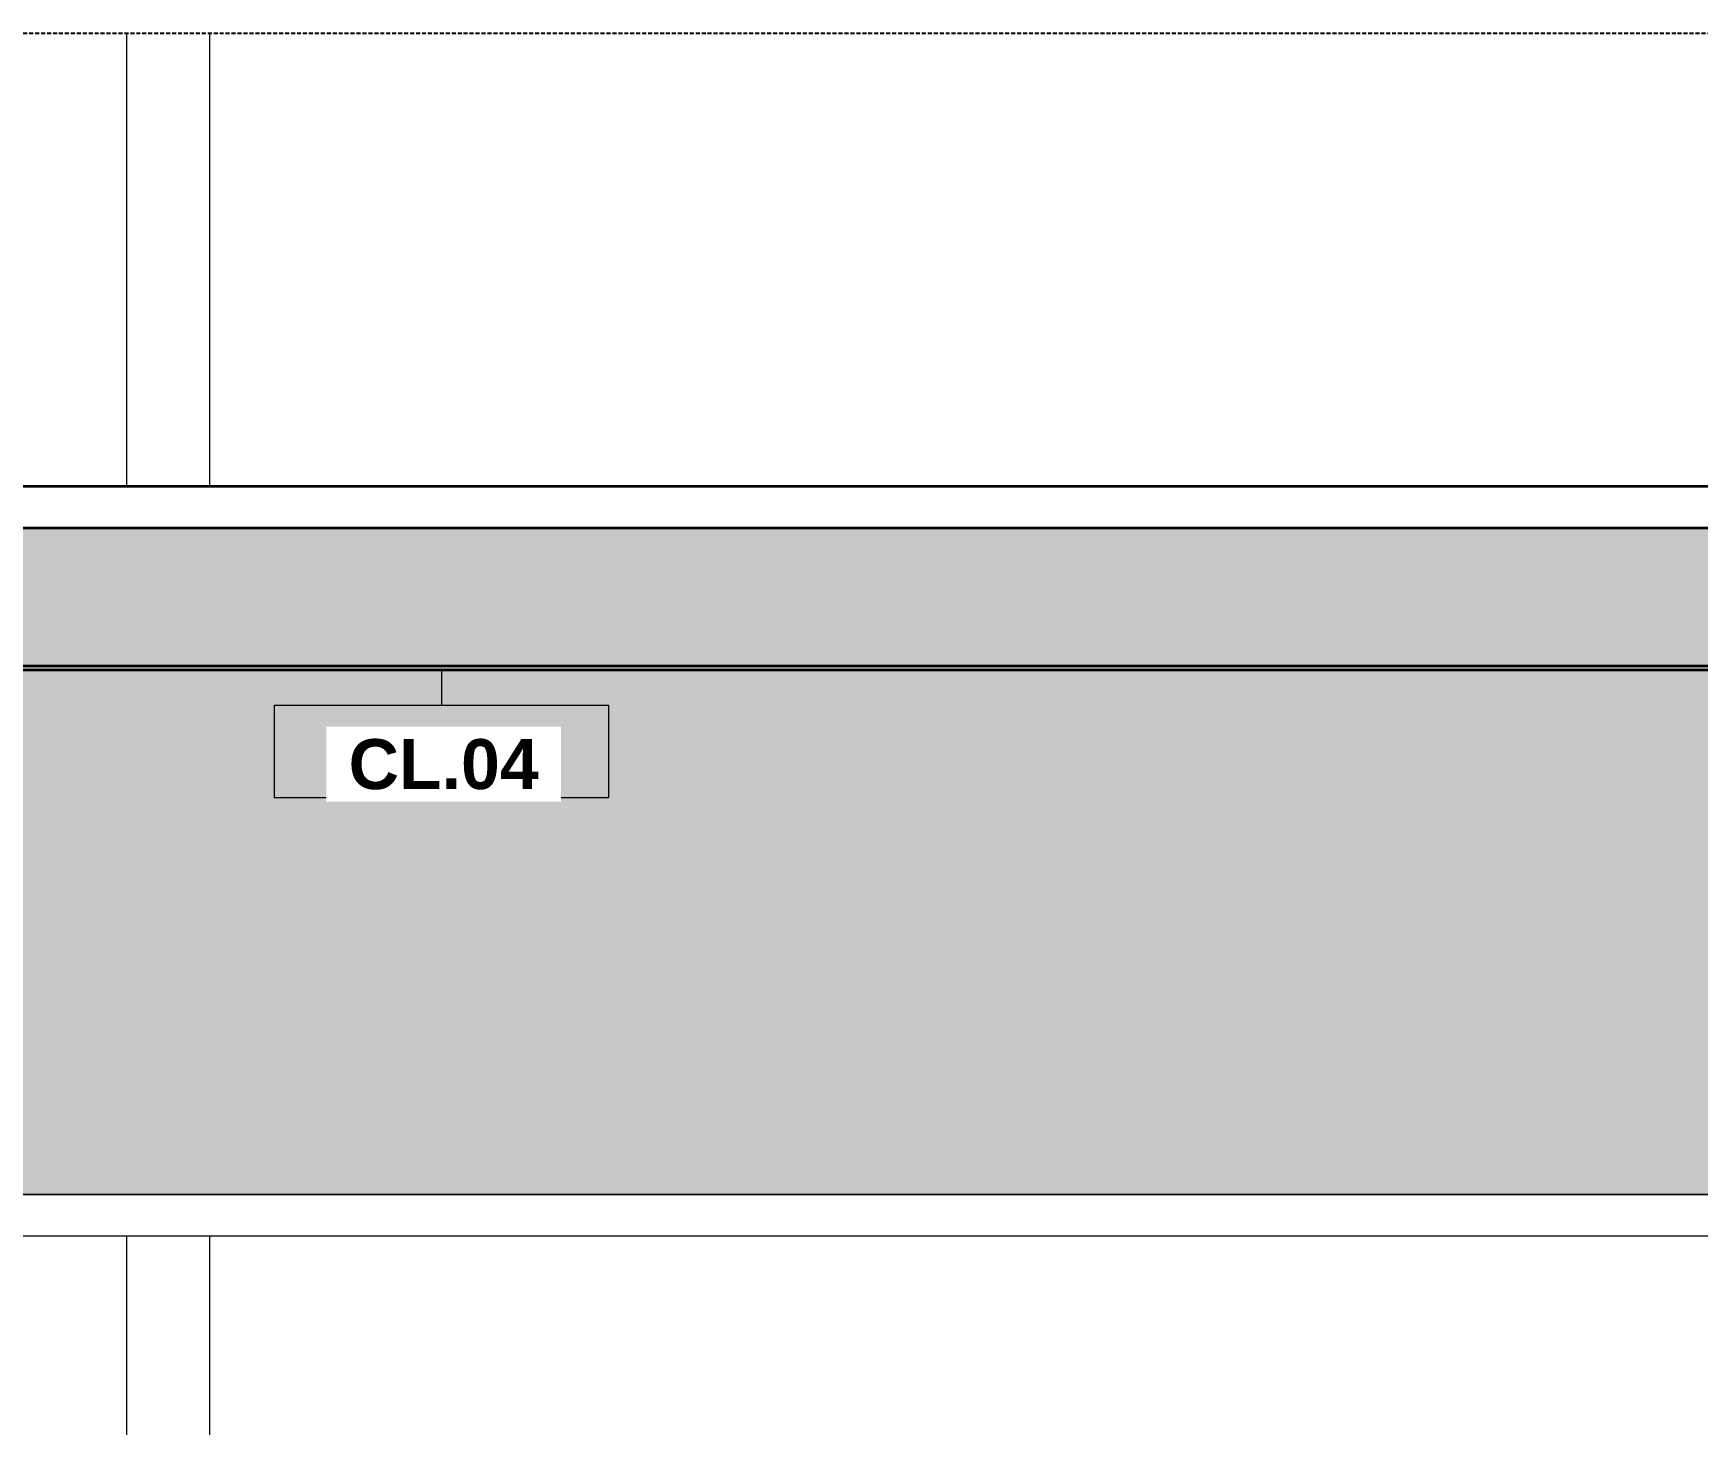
# Model space of a CAD drawing. Header units: millimetres. Extents: x 42054 to 236235, y 253 to 78637.
# Drawn here: x 61181 to 63179, y 4474 to 6144 of the extents above; entities that cross this region are included whole.
import ezdxf

# ---------------------------------------------------------------- set-up
doc = ezdxf.new("R2010")
doc.units = ezdxf.units.MM
for name, pattern in [('Centre', [31.75, 6.35, -4.7625, 15.875, -4.7625]), ('Hidden', [7.14375, 4.7625, -2.38125]), ('IMPORT-CENTER _2_', [40.64, 25.4, -5.08, 5.08, -5.08])]:
    doc.linetypes.add(name, pattern=pattern)
for name, color, linetype, lineweight in [('0-4', 90, 'Continuous', 5), ('A-CLNG', 13, 'Continuous', 18), ('A-CLNG-1', 250, 'Continuous', 35), ('A-CLNG-2', 7, 'Continuous', 18), ('A-CLNG-IDEN', 151, 'Continuous', 9), ('A-CLNG-PATT-2', 31, 'Continuous', 25), ('A-DETL-GENF', 92, 'Continuous', 18), ('A-DETL-GENF-4', 92, 'Hidden', 25), ('A-DETL-GENF-5', 9, 'Continuous', 18), ('A-DETL-MEDM', 33, 'Continuous', 35), ('A-FLOR-FNSH-1', 250, 'Continuous', 35), ('A-FLOR-LEVL-2', 51, 'Centre', 9), ('A-FLOR-PATT-1', 253, 'Continuous', 18), ('G-IMPT', 8, 'Continuous', 18), ('G-IMPT-5', 8, 'IMPORT-CENTER _2_', 18), ('M-EQPM', 50, 'Continuous', 18), ('M-EQPM-3', 50, 'Continuous', 25), ('S-COLS-8', 7, 'Continuous', 18)]:
    doc.layers.add(name, color=color, linetype=linetype, lineweight=lineweight)
doc.styles.add('Arial_B_3', font='arialbd.ttf', dxfattribs={"height": 60})
pattern_1 = [(50, (49739.84, 15773.77), (364.368, -31.878), [38.1, -419.1]), (355, (49739.84, 15773.77), (-70.486, 382.113), [30.48, -335.28]), (100.451, (49770.2, 15771.12), (293.885, 350.233), [32.38, -356.18]), (46.184, (49739.84, 15875.38), (542.158, -84.086), [57.15, -628.65]), (96.636, (49785, 15868.37), (474.805, 494.855), [48.57, -534.27]), (351.184, (49739.84, 15875.4), (474.81, 494.85), [45.72, -502.92]), (21, (49790.64, 15849.98), (303.2285, -204.5305), [38.1, -419.1]), (326, (49790.64, 15849.98), (123.604, 368.376), [30.48, -335.28]), (71.451, (49815.9, 15832.93), (426.834, 163.843), [32.38, -356.18]), (37.5, (49739.84, 15773.77), (6.1766, 169.1102), [3.353, -327.863, 3.353, -337.007, -336.55]), (37.5, (49739.84, 15773.77), (6.1766, 169.1102), [-671.576, 3.353, -333.197]), (7.5, (49739.84, 15773.77), (133.639, 200.3615), [3.353, -190.703, 3.353, -320.243, -128.27]), (7.5, (49739.84, 15773.77), (133.639, 200.3615), [-517.652, 3.353, -124.917]), (327.5, (49626.55, 15773.77), (271.1818, -11.4584), [3.353, -123.647, 3.353, -392.887, -525.78]), (327.5, (49626.55, 15773.77), (271.1818, -11.4584), [-523.24, 3.353, -522.427]), (317.5, (49575.75, 15773.77), (296.2585, 50.853), [3.353, -161.747, 3.353, -259.791, -373.38]), (317.5, (49575.75, 15773.77), (296.2585, 50.853), [-428.244, 3.353, -370.027]), (45, (49739.84, 15773.77), (-125.7236, 125.7236), []), (45, (49739.84, 15964.27), (-125.7236, 125.7236), [])]

# ---------------------------------------------------------------- blocks, each defined once
blk = doc.blocks.new('NCV_TKTC_KET CAU_rvt-2-TKCS_CĂN HỘ LOẠI 1A - MẶT CẮT 1')
at = {"layer": 'A-FLOR-PATT-1'}
h = blk.add_hatch(dxfattribs=at)
h.set_pattern_fill('FP_3', color=256, style=0, pattern_type=2)
h.set_pattern_definition(pattern_1)
h.paths.add_polyline_path([(52522.1, 5380), (53152.6, 5380), (53152.6, 5385), (49152.9, 5385), (49152.9, 5380), (51023.1, 5380)])
h.paths.add_polyline_path([(45052.6, 5380), (48952.9, 5380), (48952.9, 5385), (45052.6, 5385)])
h = blk.add_hatch(dxfattribs=at)
h.set_pattern_fill('FP_3', color=256, style=0, pattern_type=2)
h.set_pattern_definition(pattern_1)
h.paths.add_polyline_path([(52522.1, 5380), (53152.6, 5380), (53152.6, 5385), (49152.9, 5385), (49152.9, 5380), (51023.1, 5380)])
h.paths.add_polyline_path([(45052.6, 5380), (48952.9, 5380), (48952.9, 5385), (45052.6, 5385)])
at = {"layer": 'A-FLOR-FNSH-1'}
blk.add_line((45052.6, 5380), (48952.9, 5380), dxfattribs=at)
blk = doc.blocks.new('NCV_TKTC_TANG 2_rvt-2-TKCS_CĂN HỘ LOẠI 1A - MẶT CẮT 1')
at = {"layer": 'A-FLOR-FNSH-1'}
blk.add_line((53252.6, 5600), (44652.6, 5600), dxfattribs=at)
at = {"layer": 'S-COLS-8'}
for p, q in [((46652.6, 6144.4), (46652.6, 5600)), ((46752.6, 5600), (46752.6, 6144.4))]:
    blk.add_line(p, q, dxfattribs=at)
blk = doc.blocks.new('CL_01-VÁCH DỰNG THẠCH CAO CĂN HỘ LOẠI 1-6A - CL_01-VÁCH DỰNG THẠCH CAO CĂN HỘ LOẠI 1-6A-815473-TKCS_CĂN HỘ LOẠI 1A - MẶT CẮT 1')
at = {"layer": 'A-CLNG-PATT-2'}
h = blk.add_hatch(dxfattribs=at)
h.set_pattern_fill('FP_5', color=256, style=0, pattern_type=2)
h.set_pattern_definition([(0, (49739.84, 15773.775), (203.2, 50.8), [16.764, -135.636, 16.764, -135.636, -812.8]), (0, (49739.84, 15773.775), (203.2, 50.8), [-304.8, 16.764, -288.036, 16.764, -135.636, -355.6]), (0, (49739.84, 15773.775), (203.2, 50.8), [-762, 16.764, -84.836, 16.764, -237.236]), (120, (49816.04, 15799.175), (-145.5941, 150.57636), [16.764, -135.636, 16.764, -135.636, -812.8]), (120, (49816.04, 15799.175), (-145.5941, 150.57636), [-304.8, 16.764, -288.036, 16.764, -135.636, -355.6]), (120, (49816.04, 15799.175), (-145.5941, 150.57636), [-762, 16.764, -84.836, 16.764, -237.236]), (240, (49841.44, 15900.775), (-57.6059, -201.37636), [16.764, -135.636, 16.764, -948.436]), (240, (49841.44, 15900.775), (-57.6059, -201.37636), [-169.164, -135.636, 16.764, -288.036, -508]), (240, (49841.44, 15900.775), (-57.6059, -201.37636), [-609.6, 16.764, -135.636, 16.764, -338.836]), (240, (49841.44, 15900.775), (-57.6059, -201.37636), [-778.764, -84.836, 16.764, -237.236])])
h.paths.add_polyline_path([(45452.6, 4750), (52853, 4750), (52852.6, 5380), (49152.9, 5380), (49152.6, 5150), (48952.9, 5150), (48952.9, 5380), (45452.6, 5380)])
h.paths.add_polyline_path([(49263, 4900), (49243, 4900), (49243, 5200), (50043, 5200), (50043, 4900), (49524.1, 4900)])
at = {"layer": 'A-CLNG-2'}
blk.add_line((52852.6, 4750), (45452.6, 4750), dxfattribs=at)
blk = doc.blocks.new('NCV_TKTC_TANG 1_rvt-2-TKCS_CĂN HỘ LOẠI 1A - MẶT CẮT 1')
at = {"layer": 'A-CLNG-1'}
blk.add_line((45452.6, 5380), (48952.9, 5380), dxfattribs=at)
at = {"layer": 'A-CLNG-2'}
for p, q in [((45452.6, 4750), (52852.6, 4750)), ((52852.6, 4700), (45452.6, 4700))]:
    blk.add_line(p, q, dxfattribs=at)
at = {"layer": 'S-COLS-8'}
for p, q in [((46652.6, 4700), (46652.6, 2200)), ((46752.6, 2200), (46752.6, 4700))]:
    blk.add_line(p, q, dxfattribs=at)
at = {"layer": 'A-CLNG'}
blk.add_blockref('CL_01-VÁCH DỰNG THẠCH CAO CĂN HỘ LOẠI 1-6A - CL_01-VÁCH DỰNG THẠCH CAO CĂN HỘ LOẠI 1-6A-815473-TKCS_CĂN HỘ LOẠI 1A - MẶT CẮT 1', (0, 0), dxfattribs=at)
blk = doc.blocks.new('TKTC_XREF_251221_MB TANG 2-7 - TKTC_XREF_260130_MB TANG 2-5_dwg_$cc-4746802-TKCS_CĂN HỘ LOẠI 1A - MẶT CẮT 1')
at = {"layer": 'G-IMPT-5'}
for p, q in [((46981.2, 5600), (46860.1, 5600)), ((46921.1, 5600), (46920.2, 5600))]:
    blk.add_line(p, q, dxfattribs=at)
at = {"layer": 'M-EQPM'}
for p, q in [((46965.6, 5600), (46875.7, 5600)), ((46875.7, 5600), (46920.7, 5600)), ((46920.3, 5600), (46920.3, 5600)), ((46920.7, 5600), (46965.6, 5600))]:
    blk.add_line(p, q, dxfattribs=at)
blk = doc.blocks.new('TKTC_XREF_251221_MB TANG 2-7 - TKTC_XREF_260130_MB TANG 2-5_dwg_CUM U_DN100-4746799-TKCS_CĂN HỘ LOẠI 1A - MẶT CẮT 1')
at = {"layer": 'G-IMPT'}
for p, q in [((46864.4, 5600), (46866.6, 5600)), ((46865.5, 5600), (46872.3, 5600)), ((46865.8, 5600), (46866.2, 5600)), ((46975.1, 5600), (46866.2, 5600)), ((46866.6, 5600), (46871.2, 5600)), ((46866.7, 5600), (46866.6, 5600)), ((46866.9, 5600), (46867.6, 5600)), ((46867.6, 5600), (46870.1, 5600)), ((46867.6, 5600), (46870.2, 5600)), ((46867.6, 5600), (46870.2, 5600)), ((46870.1, 5600), (46870.9, 5600)), ((46871.2, 5600), (46873.5, 5600)), ((46871.2, 5600), (46871.2, 5600)), ((46968.8, 5600), (46872.5, 5600)), ((46965.6, 5600), (46875.7, 5600)), ((46967, 5600), (46969.3, 5600)), ((46968.1, 5600), (46975, 5600)), ((46969.3, 5600), (46973.8, 5600)), ((46969.3, 5600), (46969.3, 5600)), ((46969.5, 5600), (46970.2, 5600)), ((46970.2, 5600), (46972.8, 5600)), ((46970.3, 5600), (46972.8, 5600)), ((46970.3, 5600), (46972.8, 5600)), ((46972.8, 5600), (46973.5, 5600)), ((46973.8, 5600), (46976.1, 5600)), ((46973.8, 5600), (46973.8, 5600)), ((46974.7, 5600), (46975.1, 5600))]:
    blk.add_line(p, q, dxfattribs=at)
at = {"layer": 'G-IMPT', "flags": 128}
for points in [[(46864.4, 5600), (46862.9, 5600), (46862.9, 5600), (46875, 5600), (46875, 5600), (46873.5, 5600)], [(46873.5, 5600), (46873.5, 5600), (46864.4, 5600), (46864.4, 5600)], [(46866.9, 5600), (46866.9, 5600), (46870.9, 5600), (46870.9, 5600)], [(46872.1, 5600), (46872.5, 5600), (46875.7, 5600)], [(46967, 5600), (46965.5, 5600), (46965.5, 5600), (46977.7, 5600), (46977.6, 5600), (46976.1, 5600)], [(46968.4, 5600), (46968.8, 5600), (46965.6, 5600)], [(46976.1, 5600), (46976.1, 5600), (46967, 5600), (46967, 5600)], [(46969.5, 5600), (46969.5, 5600), (46973.5, 5600), (46973.6, 5600)]]:
    blk.add_lwpolyline(points, dxfattribs=at)
blk = doc.blocks.new('TKTC_XREF_251221_MB TANG 2-7 - TKTC_XREF_260130_MB TANG 2-5_dwg_$cc-4746807-TKCS_CĂN HỘ LOẠI 1A - MẶT CẮT 1')
at = {"layer": 'G-IMPT-5'}
for p, q in [((46756.9, 5600), (46603.9, 5600)), ((46680.5, 5600), (46680.3, 5600))]:
    blk.add_line(p, q, dxfattribs=at)
at = {"layer": 'M-EQPM'}
for p, q in [((46737.3, 5600), (46623.6, 5600)), ((46623.6, 5600), (46680.4, 5600)), ((46680.4, 5600), (46680.4, 5600)), ((46680.4, 5600), (46737.3, 5600))]:
    blk.add_line(p, q, dxfattribs=at)
blk = doc.blocks.new('TKTC_XREF_251221_MB TANG 2-7 - TKTC_XREF_260130_MB TANG 2-5_dwg_CUM U_DN100-4746796-TKCS_CĂN HỘ LOẠI 1A - MẶT CẮT 1')
at = {"layer": 'G-IMPT'}
for p, q in [((46611.8, 5600), (46608.9, 5600)), ((46618.9, 5600), (46610.3, 5600)), ((46610.6, 5600), (46610.7, 5600)), ((46610.7, 5600), (46748.3, 5600)), ((46617.5, 5600), (46611.8, 5600)), ((46611.8, 5600), (46611.8, 5600)), ((46613, 5600), (46612.1, 5600)), ((46616.2, 5600), (46613, 5600)), ((46616.2, 5600), (46613, 5600)), ((46616.2, 5600), (46613, 5600)), ((46617.2, 5600), (46616.2, 5600)), ((46620.4, 5600), (46617.5, 5600)), ((46617.5, 5600), (46617.5, 5600)), ((46618.7, 5600), (46740.4, 5600)), ((46622.7, 5600), (46736.4, 5600)), ((46741.4, 5600), (46738.6, 5600)), ((46748.6, 5600), (46740, 5600)), ((46747.2, 5600), (46741.4, 5600)), ((46741.4, 5600), (46741.4, 5600)), ((46742.7, 5600), (46741.7, 5600)), ((46745.9, 5600), (46742.7, 5600)), ((46745.9, 5600), (46742.7, 5600)), ((46745.9, 5600), (46742.7, 5600)), ((46746.8, 5600), (46745.9, 5600)), ((46750, 5600), (46747.2, 5600)), ((46747.2, 5600), (46747.2, 5600)), ((46748.3, 5600), (46748.3, 5600))]:
    blk.add_line(p, q, dxfattribs=at)
at = {"layer": 'G-IMPT', "flags": 128}
for points in [[(46620.4, 5600), (46622.3, 5600), (46622.3, 5600), (46607, 5600), (46607, 5600), (46608.9, 5600)], [(46608.9, 5600), (46608.9, 5600), (46620.4, 5600), (46620.4, 5600)], [(46617.2, 5600), (46617.2, 5600), (46612.1, 5600), (46612.1, 5600)], [(46618.6, 5600), (46618.7, 5600), (46622.7, 5600)], [(46740.3, 5600), (46740.4, 5600), (46736.4, 5600)], [(46750, 5600), (46752, 5600), (46752, 5600), (46736.6, 5600), (46736.6, 5600), (46738.6, 5600)], [(46738.6, 5600), (46738.6, 5600), (46750, 5600), (46750, 5600)], [(46746.9, 5600), (46746.8, 5600), (46741.7, 5600), (46741.7, 5600)]]:
    blk.add_lwpolyline(points, dxfattribs=at)
blk = doc.blocks.new('TKTC_XREF_251221_MB TANG 2-7 - TKTC_XREF_260130_MB TANG 2-5_dwg_$cc-4746806-TKCS_CĂN HỘ LOẠI 1A - MẶT CẮT 1')
at = {"layer": 'G-IMPT-5'}
for p, q in [((47077.4, 5600), (47230.4, 5600)), ((47153.9, 5600), (47153.8, 5600))]:
    blk.add_line(p, q, dxfattribs=at)
at = {"layer": 'M-EQPM'}
for p, q in [((47153.9, 5600), (47097, 5600)), ((47097, 5600), (47210.7, 5600)), ((47153.8, 5600), (47153.8, 5600)), ((47210.7, 5600), (47153.9, 5600))]:
    blk.add_line(p, q, dxfattribs=at)
blk = doc.blocks.new('TKTC_XREF_251221_MB TANG 2-7 - TKTC_XREF_260130_MB TANG 2-5_dwg_$cc-4746801-TKCS_CĂN HỘ LOẠI 1A - MẶT CẮT 1')
at = {"layer": 'G-IMPT-5'}
for p, q in [((47352.3, 5600), (47231.2, 5600)), ((47292.2, 5600), (47291.3, 5600))]:
    blk.add_line(p, q, dxfattribs=at)
at = {"layer": 'M-EQPM'}
for p, q in [((47336.8, 5600), (47246.8, 5600)), ((47246.8, 5600), (47291.8, 5600)), ((47291.4, 5600), (47291.4, 5600)), ((47291.8, 5600), (47336.8, 5600))]:
    blk.add_line(p, q, dxfattribs=at)
blk = doc.blocks.new('TKTC_XREF_251221_MB TANG 2-7 - TKTC_XREF_260130_MB TANG 2-5_dwg_$cc-V24-TKCS_CĂN HỘ LOẠI 1A - MẶT CẮT 1')
at = {"layer": 'G-IMPT-5'}
for p, q in [((46840.1, 5600), (46961.2, 5600)), ((46901.1, 5600), (46900.2, 5600))]:
    blk.add_line(p, q, dxfattribs=at)
at = {"layer": 'M-EQPM'}
for p, q in [((46901, 5600), (46900.4, 5600)), ((46900.4, 5600), (46900.7, 5600)), ((46900.7, 5600), (46901, 5600)), ((46945.7, 5600), (46945.7, 5600))]:
    blk.add_line(p, q, dxfattribs=at)
blk = doc.blocks.new('TKTC_XREF_251221_MB TANG 2-7 - TKTC_XREF_260130_MB TANG 2-5_dwg_CUM U_DN100-V25-TKCS_CĂN HỘ LOẠI 1A - MẶT CẮT 1')
at = {"layer": 'G-IMPT'}
for p, q in [((46903, 5600), (46902.2, 5600)), ((46903, 5600), (46902.2, 5600)), ((46953.5, 5600), (46902.2, 5600)), ((46902.9, 5600), (46902.3, 5600)), ((46954.3, 5600), (46903, 5600)), ((46955, 5600), (46958.8, 5600)), ((46955.1, 5600), (46958.9, 5600)), ((46955.8, 5600), (46959.6, 5600)), ((46955.8, 5600), (46959.6, 5600)), ((46958.8, 5600), (46958.8, 5600)), ((46958.8, 5600), (46958.9, 5600)), ((46958.9, 5600), (46958.9, 5600)), ((46959.6, 5600), (46959.6, 5600)), ((46959.6, 5600), (46959.6, 5600)), ((46959.6, 5600), (46959.6, 5600)), ((46959.6, 5600), (46959.6, 5600)), ((46960.3, 5600), (46960.4, 5600)), ((46961.1, 5600), (46961.2, 5600)), ((46961.9, 5600), (46961.9, 5600)), ((46962.7, 5600), (46962.7, 5600)), ((46963.4, 5600), (46963.4, 5600)), ((46964.7, 5600), (46963.9, 5600)), ((46963.9, 5600), (46964.6, 5600)), ((46964.6, 5600), (46965.4, 5600)), ((46964.6, 5600), (46964.7, 5600)), ((46965.4, 5600), (46964.7, 5600)), ((46965.4, 5600), (46965.4, 5600))]:
    blk.add_line(p, q, dxfattribs=at)
at = {"layer": 'G-IMPT', "flags": 128}
for points in [[(46953.6, 5600), (46902.2, 5600), (46902.3, 5600)], [(46954.3, 5600), (46903, 5600), (46902.9, 5600)], [(46955, 5600), (46955, 5600), (46953.5, 5600), (46953.6, 5600), (46955.1, 5600), (46955.1, 5600)], [(46955.8, 5600), (46955.8, 5600), (46954.2, 5600), (46954.3, 5600), (46955.9, 5600), (46955.8, 5600)], [(46958.9, 5600), (46955.1, 5600), (46955, 5600), (46958.8, 5600)], [(46959.6, 5600), (46955.8, 5600), (46955.8, 5600), (46959.6, 5600)], [(46959.6, 5600), (46963.9, 5600), (46963.9, 5600), (46959.6, 5600)], [(46960.3, 5600), (46964.6, 5600), (46964.7, 5600), (46960.4, 5600)]]:
    blk.add_lwpolyline(points, dxfattribs=at)
blk = doc.blocks.new('TKTC_XREF_251221_MB TANG 2-7 - TKTC_XREF_260130_MB TANG 2-5_dwg_$cc-V26-TKCS_CĂN HỘ LOẠI 1A - MẶT CẮT 1')
at = {"layer": 'G-IMPT-5'}
for p, q in [((46811.6, 5600), (46964.6, 5600)), ((46888.2, 5600), (46888.1, 5600))]:
    blk.add_line(p, q, dxfattribs=at)
at = {"layer": 'M-EQPM'}
for p, q in [((46888.1, 5600), (46888.2, 5600)), ((46888.2, 5600), (46888.1, 5600)), ((46888.1, 5600), (46888.1, 5600)), ((46945, 5600), (46945, 5600))]:
    blk.add_line(p, q, dxfattribs=at)
blk = doc.blocks.new('TKTC_XREF_251221_MB TANG 2-7 - TKTC_XREF_260130_MB TANG 2-5_dwg_CUM U_DN100-V27-TKCS_CĂN HỘ LOẠI 1A - MẶT CẮT 1')
at = {"layer": 'G-IMPT'}
for p, q in [((46888.1, 5600), (46888.2, 5600)), ((46888.1, 5600), (46888.2, 5600)), ((46888.1, 5600), (46888.2, 5600)), ((46952.9, 5600), (46888.1, 5600)), ((46953, 5600), (46888.2, 5600)), ((46954.8, 5600), (46959.6, 5600)), ((46954.8, 5600), (46959.6, 5600)), ((46954.9, 5600), (46959.7, 5600)), ((46954.9, 5600), (46959.7, 5600)), ((46959.6, 5600), (46959.6, 5600)), ((46959.6, 5600), (46959.6, 5600)), ((46959.6, 5600), (46959.6, 5600)), ((46959.7, 5600), (46959.7, 5600)), ((46959.7, 5600), (46959.7, 5600)), ((46959.7, 5600), (46959.7, 5600)), ((46960.6, 5600), (46960.6, 5600)), ((46960.7, 5600), (46960.7, 5600)), ((46962.5, 5600), (46962.5, 5600)), ((46962.7, 5600), (46962.7, 5600)), ((46964.5, 5600), (46964.4, 5600)), ((46964.6, 5600), (46964.6, 5600)), ((46967, 5600), (46966, 5600)), ((46966, 5600), (46967, 5600)), ((46967.1, 5600), (46966.1, 5600)), ((46966.1, 5600), (46967.1, 5600)), ((46967, 5600), (46967, 5600)), ((46967.1, 5600), (46967.1, 5600))]:
    blk.add_line(p, q, dxfattribs=at)
at = {"layer": 'G-IMPT', "flags": 128}
for points in [[(46952.9, 5600), (46888.1, 5600), (46888.1, 5600)], [(46953, 5600), (46888.2, 5600), (46888.2, 5600)], [(46954.8, 5600), (46954.8, 5600), (46952.9, 5600), (46952.9, 5600), (46954.8, 5600), (46954.8, 5600)], [(46954.9, 5600), (46954.9, 5600), (46953, 5600), (46953, 5600), (46954.9, 5600), (46954.9, 5600)], [(46959.6, 5600), (46954.8, 5600), (46954.8, 5600), (46959.6, 5600)], [(46959.7, 5600), (46954.9, 5600), (46954.9, 5600), (46959.7, 5600)], [(46960.6, 5600), (46966, 5600), (46966, 5600), (46960.6, 5600)], [(46960.7, 5600), (46966.1, 5600), (46966.1, 5600), (46960.7, 5600)]]:
    blk.add_lwpolyline(points, dxfattribs=at)
blk = doc.blocks.new('TKTC_XREF_251221_MB TANG 2-7 - TKTC_XREF_260130_MB TANG 2-5_dwg_$cc-V28-TKCS_CĂN HỘ LOẠI 1A - MẶT CẮT 1')
at = {"layer": 'G-IMPT-5'}
for p, q in [((46812.5, 5600), (46965.5, 5600)), ((46888.9, 5600), (46889, 5600))]:
    blk.add_line(p, q, dxfattribs=at)
at = {"layer": 'M-EQPM'}
for p, q in [((46889, 5600), (46888.9, 5600)), ((46888.9, 5600), (46889, 5600)), ((46889, 5600), (46889, 5600)), ((46945.8, 5600), (46945.8, 5600))]:
    blk.add_line(p, q, dxfattribs=at)
blk = doc.blocks.new('TKTC_XREF_251221_MB TANG 2-7 - TKTC_XREF_260130_MB TANG 2-5_dwg_$cc-V29-TKCS_CĂN HỘ LOẠI 1A - MẶT CẮT 1')
at = {"layer": 'G-IMPT-5'}
for p, q in [((46840.5, 5600), (46961.6, 5600)), ((46901.5, 5600), (46900.6, 5600))]:
    blk.add_line(p, q, dxfattribs=at)
at = {"layer": 'M-EQPM'}
for p, q in [((46901.4, 5600), (46900.8, 5600)), ((46900.8, 5600), (46901.1, 5600)), ((46901.1, 5600), (46901.4, 5600)), ((46946.1, 5600), (46946.1, 5600))]:
    blk.add_line(p, q, dxfattribs=at)
blk = doc.blocks.new('TKTC_XREF_251221_MB TANG 2-7 - TKTC_XREF_260130_MB TANG 2-5_dwg_CUM U_DN100-V30-TKCS_CĂN HỘ LOẠI 1A - MẶT CẮT 1')
at = {"layer": 'G-IMPT'}
for p, q in [((48080.5, 5600), (48083.3, 5600)), ((48081.9, 5600), (48090.5, 5600)), ((48220.1, 5600), (48082.1, 5600)), ((48082.2, 5600), (48082.1, 5600)), ((48083.3, 5600), (48089.1, 5600)), ((48083.3, 5600), (48083.3, 5600)), ((48083.7, 5600), (48084.6, 5600)), ((48084.6, 5600), (48087.8, 5600)), ((48084.6, 5600), (48087.8, 5600)), ((48084.6, 5600), (48087.8, 5600)), ((48087.8, 5600), (48088.8, 5600)), ((48089.1, 5600), (48092, 5600)), ((48089.1, 5600), (48089.1, 5600)), ((48212.1, 5600), (48090.1, 5600)), ((48208.1, 5600), (48094.1, 5600)), ((48210.5, 5600), (48213.3, 5600)), ((48211.9, 5600), (48220.5, 5600)), ((48213.3, 5600), (48219.1, 5600)), ((48213.3, 5600), (48213.3, 5600)), ((48213.7, 5600), (48214.6, 5600)), ((48214.6, 5600), (48217.8, 5600)), ((48214.6, 5600), (48217.8, 5600)), ((48214.6, 5600), (48217.8, 5600)), ((48217.8, 5600), (48218.8, 5600)), ((48219.1, 5600), (48222, 5600)), ((48219.1, 5600), (48219.1, 5600)), ((48220.2, 5600), (48220.1, 5600))]:
    blk.add_line(p, q, dxfattribs=at)
at = {"layer": 'G-IMPT', "flags": 128}
for points in [[(48080.4, 5600), (48078.5, 5600), (48078.5, 5600), (48093.9, 5600), (48093.9, 5600), (48092, 5600)], [(48092, 5600), (48092, 5600), (48080.4, 5600), (48080.5, 5600)], [(48083.7, 5600), (48083.7, 5600), (48088.8, 5600), (48088.8, 5600)], [(48090.2, 5600), (48090.1, 5600), (48094.1, 5600)], [(48212.2, 5600), (48212.1, 5600), (48208.1, 5600)], [(48210.4, 5600), (48208.5, 5600), (48208.5, 5600), (48223.9, 5600), (48223.9, 5600), (48222, 5600)], [(48222, 5600), (48222, 5600), (48210.4, 5600), (48210.5, 5600)], [(48213.7, 5600), (48213.7, 5600), (48218.8, 5600), (48218.8, 5600)]]:
    blk.add_lwpolyline(points, dxfattribs=at)
blk = doc.blocks.new('TKTC_XREF_251221_MB TANG 2-7 - TKTC_XREF_260130_MB TANG 2-5_dwg_$cc-4746800-TKCS_CĂN HỘ LOẠI 1A - MẶT CẮT 1')
at = {"layer": 'G-IMPT-5'}
for p, q in [((48227.9, 5600), (48074.5, 5600)), ((48151.1, 5600), (48151.3, 5600))]:
    blk.add_line(p, q, dxfattribs=at)
at = {"layer": 'M-EQPM'}
for p, q in [((48208.2, 5600), (48094.2, 5600)), ((48094.2, 5600), (48151.2, 5600)), ((48151.2, 5600), (48208.2, 5600)), ((48151.3, 5600), (48151.3, 5600))]:
    blk.add_line(p, q, dxfattribs=at)
blk = doc.blocks.new('TKTC_XREF_251221_MB TANG 2-7 - TKTC_XREF_260130_MB TANG 2-5_dwg_$cc-V38-TKCS_CĂN HỘ LOẠI 1A - MẶT CẮT 1')
at = {"layer": 'G-IMPT-5'}
for p, q in [((48234.8, 5600), (48355.9, 5600)), ((48295, 5600), (48295.7, 5600))]:
    blk.add_line(p, q, dxfattribs=at)
at = {"layer": 'M-EQPM'}
for p, q in [((48295.3, 5600), (48250.3, 5600)), ((48250.3, 5600), (48340.3, 5600)), ((48340.3, 5600), (48295.3, 5600)), ((48295.6, 5600), (48295.6, 5600))]:
    blk.add_line(p, q, dxfattribs=at)
blk = doc.blocks.new('TKTC_XREF_251221_MB TANG 2-7 - TKTC_XREF_260130_MB TANG 2-5_dwg_CUM U_DN100-V39-TKCS_CĂN HỘ LOẠI 1A - MẶT CẮT 1')
at = {"layer": 'G-IMPT'}
for p, q in [((48242.1, 5600), (48239.8, 5600)), ((48240.9, 5600), (48349.8, 5600)), ((48241.2, 5600), (48240.9, 5600)), ((48247.8, 5600), (48241, 5600)), ((48246.6, 5600), (48242.1, 5600)), ((48242.1, 5600), (48242.1, 5600)), ((48243.1, 5600), (48242.4, 5600)), ((48245.7, 5600), (48243.1, 5600)), ((48245.6, 5600), (48243.1, 5600)), ((48245.7, 5600), (48243.1, 5600)), ((48246.4, 5600), (48245.7, 5600)), ((48248.9, 5600), (48246.6, 5600)), ((48246.6, 5600), (48246.6, 5600)), ((48247.2, 5600), (48343.5, 5600)), ((48250.3, 5600), (48340.3, 5600)), ((48344.7, 5600), (48342.5, 5600)), ((48350.4, 5600), (48343.6, 5600)), ((48349.3, 5600), (48344.7, 5600)), ((48344.7, 5600), (48344.7, 5600)), ((48345.8, 5600), (48345, 5600)), ((48348.3, 5600), (48345.8, 5600)), ((48348.3, 5600), (48345.8, 5600)), ((48348.3, 5600), (48345.8, 5600)), ((48349.1, 5600), (48348.3, 5600)), ((48351.5, 5600), (48349.3, 5600)), ((48349.3, 5600), (48349.3, 5600)), ((48350.1, 5600), (48349.8, 5600))]:
    blk.add_line(p, q, dxfattribs=at)
at = {"layer": 'G-IMPT', "flags": 128}
for points in [[(48248.9, 5600), (48250.4, 5600), (48250.4, 5600), (48238.3, 5600), (48238.3, 5600), (48239.8, 5600)], [(48239.8, 5600), (48239.8, 5600), (48248.9, 5600), (48248.9, 5600)], [(48246.4, 5600), (48246.4, 5600), (48242.4, 5600), (48242.4, 5600)], [(48247.5, 5600), (48247.2, 5600), (48250.3, 5600)], [(48343.8, 5600), (48343.5, 5600), (48340.3, 5600)], [(48351.5, 5600), (48353, 5600), (48353, 5600), (48340.9, 5600), (48340.9, 5600), (48342.4, 5600)], [(48342.5, 5600), (48342.4, 5600), (48351.5, 5600), (48351.5, 5600)], [(48349, 5600), (48349.1, 5600), (48345, 5600), (48345, 5600)]]:
    blk.add_lwpolyline(points, dxfattribs=at)
blk = doc.blocks.new('TKTC_XREF_251221_MB TANG 2-7 - TKTC_XREF_260130_MB TANG 2-5_dwg_FD-4746794-TKCS_CĂN HỘ LOẠI 1A - MẶT CẮT 1')
at = {"layer": 'G-IMPT'}
for p, q in [((48328.6, 5600), (48478.6, 5600)), ((48478.6, 5600), (48328.6, 5600)), ((48456.9, 5600), (48456.9, 5600))]:
    blk.add_line(p, q, dxfattribs=at)
at = {"layer": 'M-EQPM'}
for p, q in [((48456.9, 5600), (48350.3, 5600)), ((48365.9, 5600), (48441.3, 5600)), ((48441.3, 5600), (48365.9, 5600))]:
    blk.add_line(p, q, dxfattribs=at)
blk = doc.blocks.new('TKTC_XREF_251221_MB TANG 2-7 - TKTC_XREF_260130_MB TANG 2-5_dwg_$cc-V40-TKCS_CĂN HỘ LOẠI 1A - MẶT CẮT 1')
at = {"layer": 'G-IMPT-5'}
for p, q in [((48066.9, 5600), (48219.9, 5600)), ((48143.4, 5600), (48143.4, 5600))]:
    blk.add_line(p, q, dxfattribs=at)
at = {"layer": 'M-EQPM'}
for p, q in [((48143.4, 5600), (48086.5, 5600)), ((48086.5, 5600), (48200.2, 5600)), ((48197.5, 5600), (48089.3, 5600)), ((48089.3, 5600), (48143.4, 5600)), ((48143.4, 5600), (48197.5, 5600)), ((48200.2, 5600), (48143.4, 5600))]:
    blk.add_line(p, q, dxfattribs=at)
blk = doc.blocks.new('TKTC_XREF_251221_MB TANG 2-7 - TKTC_XREF_260130_MB TANG 2-5_dwg_CUM U_DN100-V41-TKCS_CĂN HỘ LOẠI 1A - MẶT CẮT 1')
at = {"layer": 'G-IMPT'}
for p, q in [((48073.7, 5600), (48071.8, 5600)), ((48071.8, 5600), (48087.1, 5600)), ((48073.7, 5600), (48076.6, 5600)), ((48085.2, 5600), (48073.7, 5600)), ((48075.1, 5600), (48083.7, 5600)), ((48213.1, 5600), (48075.4, 5600)), ((48076.6, 5600), (48082.3, 5600)), ((48076.9, 5600), (48077.8, 5600)), ((48076.9, 5600), (48082, 5600)), ((48077.8, 5600), (48081, 5600)), ((48077.8, 5600), (48081, 5600)), ((48077.8, 5600), (48081, 5600)), ((48081, 5600), (48082, 5600)), ((48082.3, 5600), (48085.2, 5600)), ((48205.1, 5600), (48083.4, 5600)), ((48083.4, 5600), (48087.4, 5600)), ((48087.1, 5600), (48085.2, 5600)), ((48201.1, 5600), (48087.4, 5600)), ((48205.1, 5600), (48201.1, 5600)), ((48203.4, 5600), (48201.4, 5600)), ((48201.4, 5600), (48216.8, 5600)), ((48203.4, 5600), (48206.2, 5600)), ((48214.9, 5600), (48203.4, 5600)), ((48204.8, 5600), (48213.4, 5600)), ((48206.2, 5600), (48212, 5600)), ((48206.6, 5600), (48207.5, 5600)), ((48206.6, 5600), (48211.7, 5600)), ((48207.5, 5600), (48210.7, 5600)), ((48207.5, 5600), (48210.7, 5600)), ((48207.5, 5600), (48210.7, 5600)), ((48210.7, 5600), (48211.7, 5600)), ((48212, 5600), (48214.9, 5600)), ((48216.8, 5600), (48214.9, 5600))]:
    blk.add_line(p, q, dxfattribs=at)
blk = doc.blocks.new('TKTC_XREF_251221_MB TANG 2-7 - TKTC_XREF_251221_MB TANG 2-7-2039446-TKCS_CĂN HỘ LOẠI 1A - MẶT CẮT 1')
at = {"layer": 'M-EQPM'}
for p, q in [((46603.1, 5600), (46603.4, 5600)), ((47353.3, 5600), (46603.1, 5600)), ((46603.4, 5600), (47353.6, 5600)), ((46954, 5600), (47003.2, 5600)), ((47003.2, 5600), (46954, 5600)), ((47353.6, 5600), (47353.3, 5600)), ((47753.2, 5600), (47753.5, 5600)), ((48503.4, 5600), (47753.2, 5600)), ((47753.5, 5600), (48503.7, 5600)), ((48052.6, 5600), (48353, 5600)), ((48353, 5600), (48052.6, 5600)), ((48053.4, 5600), (48353, 5600)), ((48353, 5600), (48053.4, 5600)), ((48060.1, 5600), (48475.2, 5600)), ((48475.2, 5600), (48060.1, 5600)), ((48503.7, 5600), (48503.4, 5600))]:
    blk.add_line(p, q, dxfattribs=at)
at = {"layer": 'M-EQPM-3'}
blk.add_line((44802.6, 5600), (49452.6, 5600), dxfattribs=at)
for name, p in [('TKTC_XREF_251221_MB TANG 2-7 - TKTC_XREF_260130_MB TANG 2-5_dwg_$cc-4746807-TKCS_CĂN HỘ LOẠI 1A - MẶT CẮT 1', (0, 0)), ('TKTC_XREF_251221_MB TANG 2-7 - TKTC_XREF_260130_MB TANG 2-5_dwg_CUM U_DN100-4746796-TKCS_CĂN HỘ LOẠI 1A - MẶT CẮT 1', (0, 0)), ('TKTC_XREF_251221_MB TANG 2-7 - TKTC_XREF_260130_MB TANG 2-5_dwg_$cc-V26-TKCS_CĂN HỘ LOẠI 1A - MẶT CẮT 1', (0, 0)), ('TKTC_XREF_251221_MB TANG 2-7 - TKTC_XREF_260130_MB TANG 2-5_dwg_$cc-V28-TKCS_CĂN HỘ LOẠI 1A - MẶT CẮT 1', (0, 0)), ('TKTC_XREF_251221_MB TANG 2-7 - TKTC_XREF_260130_MB TANG 2-5_dwg_$cc-V24-TKCS_CĂN HỘ LOẠI 1A - MẶT CẮT 1', (0, 0)), ('TKTC_XREF_251221_MB TANG 2-7 - TKTC_XREF_260130_MB TANG 2-5_dwg_$cc-V29-TKCS_CĂN HỘ LOẠI 1A - MẶT CẮT 1', (0, 0)), ('TKTC_XREF_251221_MB TANG 2-7 - TKTC_XREF_260130_MB TANG 2-5_dwg_$cc-4746802-TKCS_CĂN HỘ LOẠI 1A - MẶT CẮT 1', (0, 0)), ('TKTC_XREF_251221_MB TANG 2-7 - TKTC_XREF_260130_MB TANG 2-5_dwg_CUM U_DN100-4746799-TKCS_CĂN HỘ LOẠI 1A - MẶT CẮT 1', (0, 0)), ('TKTC_XREF_251221_MB TANG 2-7 - TKTC_XREF_260130_MB TANG 2-5_dwg_CUM U_DN100-V27-TKCS_CĂN HỘ LOẠI 1A - MẶT CẮT 1', (0, 0)), ('TKTC_XREF_251221_MB TANG 2-7 - TKTC_XREF_260130_MB TANG 2-5_dwg_CUM U_DN100-V27-TKCS_CĂN HỘ LOẠI 1A - MẶT CẮT 1', (0.8, 0)), ('TKTC_XREF_251221_MB TANG 2-7 - TKTC_XREF_260130_MB TANG 2-5_dwg_CUM U_DN100-V25-TKCS_CĂN HỘ LOẠI 1A - MẶT CẮT 1', (0, 0)), ('TKTC_XREF_251221_MB TANG 2-7 - TKTC_XREF_260130_MB TANG 2-5_dwg_CUM U_DN100-V25-TKCS_CĂN HỘ LOẠI 1A - MẶT CẮT 1', (0.4, 0)), ('TKTC_XREF_251221_MB TANG 2-7 - TKTC_XREF_260130_MB TANG 2-5_dwg_$cc-4746806-TKCS_CĂN HỘ LOẠI 1A - MẶT CẮT 1', (0, 0)), ('TKTC_XREF_251221_MB TANG 2-7 - TKTC_XREF_260130_MB TANG 2-5_dwg_CUM U_DN100-4746796-TKCS_CĂN HỘ LOẠI 1A - MẶT CẮT 1', (474.3, 0)), ('TKTC_XREF_251221_MB TANG 2-7 - TKTC_XREF_260130_MB TANG 2-5_dwg_$cc-4746801-TKCS_CĂN HỘ LOẠI 1A - MẶT CẮT 1', (0, 0)), ('TKTC_XREF_251221_MB TANG 2-7 - TKTC_XREF_260130_MB TANG 2-5_dwg_CUM U_DN100-4746799-TKCS_CĂN HỘ LOẠI 1A - MẶT CẮT 1', (371.1, 0)), ('TKTC_XREF_251221_MB TANG 2-7 - TKTC_XREF_260130_MB TANG 2-5_dwg_$cc-4746807-TKCS_CĂN HỘ LOẠI 1A - MẶT CẮT 1', (1150.1, 0)), ('TKTC_XREF_251221_MB TANG 2-7 - TKTC_XREF_260130_MB TANG 2-5_dwg_CUM U_DN100-4746796-TKCS_CĂN HỘ LOẠI 1A - MẶT CẮT 1', (1150.1, 0)), ('TKTC_XREF_251221_MB TANG 2-7 - TKTC_XREF_260130_MB TANG 2-5_dwg_$cc-4746802-TKCS_CĂN HỘ LOẠI 1A - MẶT CẮT 1', (1150.1, 0)), ('TKTC_XREF_251221_MB TANG 2-7 - TKTC_XREF_260130_MB TANG 2-5_dwg_CUM U_DN100-4746799-TKCS_CĂN HỘ LOẠI 1A - MẶT CẮT 1', (1150.1, 0)), ('TKTC_XREF_251221_MB TANG 2-7 - TKTC_XREF_260130_MB TANG 2-5_dwg_$cc-V40-TKCS_CĂN HỘ LOẠI 1A - MẶT CẮT 1', (0, 0)), ('TKTC_XREF_251221_MB TANG 2-7 - TKTC_XREF_260130_MB TANG 2-5_dwg_CUM U_DN100-V41-TKCS_CĂN HỘ LOẠI 1A - MẶT CẮT 1', (0, 0)), ('TKTC_XREF_251221_MB TANG 2-7 - TKTC_XREF_260130_MB TANG 2-5_dwg_$cc-4746800-TKCS_CĂN HỘ LOẠI 1A - MẶT CẮT 1', (0, 0)), ('TKTC_XREF_251221_MB TANG 2-7 - TKTC_XREF_260130_MB TANG 2-5_dwg_CUM U_DN100-V30-TKCS_CĂN HỘ LOẠI 1A - MẶT CẮT 1', (0, 0)), ('TKTC_XREF_251221_MB TANG 2-7 - TKTC_XREF_260130_MB TANG 2-5_dwg_$cc-4746806-TKCS_CĂN HỘ LOẠI 1A - MẶT CẮT 1', (1150.1, 0)), ('TKTC_XREF_251221_MB TANG 2-7 - TKTC_XREF_260130_MB TANG 2-5_dwg_CUM U_DN100-4746796-TKCS_CĂN HỘ LOẠI 1A - MẶT CẮT 1', (1624.4, 0)), ('TKTC_XREF_251221_MB TANG 2-7 - TKTC_XREF_260130_MB TANG 2-5_dwg_$cc-V38-TKCS_CĂN HỘ LOẠI 1A - MẶT CẮT 1', (0, 0)), ('TKTC_XREF_251221_MB TANG 2-7 - TKTC_XREF_260130_MB TANG 2-5_dwg_CUM U_DN100-V39-TKCS_CĂN HỘ LOẠI 1A - MẶT CẮT 1', (0, 0)), ('TKTC_XREF_251221_MB TANG 2-7 - TKTC_XREF_260130_MB TANG 2-5_dwg_FD-4746794-TKCS_CĂN HỘ LOẠI 1A - MẶT CẮT 1', (0, 0)), ('TKTC_XREF_251221_MB TANG 2-7 - TKTC_XREF_260130_MB TANG 2-5_dwg_$cc-4746801-TKCS_CĂN HỘ LOẠI 1A - MẶT CẮT 1', (1150.1, 0)), ('TKTC_XREF_251221_MB TANG 2-7 - TKTC_XREF_260130_MB TANG 2-5_dwg_CUM U_DN100-4746799-TKCS_CĂN HỘ LOẠI 1A - MẶT CẮT 1', (1521.2, 0))]:
    blk.add_blockref(name, p)
blk = doc.blocks.new('BORDER VIEW - BORDER VIEW-3681073-TKCS_CĂN HỘ LOẠI 1A - MẶT CẮT 1')
at = {"layer": 'A-DETL-GENF-4'}
blk.add_line((44292.6, 6144.4), (55018, 6144.4), dxfattribs=at)
blk = doc.blocks.new('M_Ceiling Tag w Height - M_Ceiling Tag-4076437-TKCS_CĂN HỘ LOẠI 1A - MẶT CẮT 1')
at = {"layer": 'A-CLNG-IDEN'}
for p, q in [((51010.2, 5343.8), (51010.2, 5232.6)), ((51010.2, 5343.8), (51411.4, 5343.8)), ((51411.4, 5343.8), (51411.4, 5232.6)), ((51411.4, 5232.6), (51010.2, 5232.6))]:
    blk.add_line(p, q, dxfattribs=at)

msp = doc.modelspace()

# ---------------------------------------------------------------- hatches: boundary and pattern name
at = {"layer": 'A-DETL-GENF-5'}
h = msp.add_hatch(dxfattribs=at)
h.set_pattern_fill('FP_3', color=256, style=0, pattern_type=2)
h.set_pattern_definition([(50, (64380.4, 15773.77), (364.368, -31.8783), [38.1, -419.1]), (355, (64380.4, 15773.77), (-70.486, 382.113), [30.48, -335.28]), (100.451, (64410.76, 15771.12), (293.885, 350.233), [32.38, -356.18]), (46.184, (64380.4, 15875.38), (542.158, -84.086), [57.15, -628.65]), (96.636, (64425.6, 15868.37), (474.805, 494.855), [48.57, -534.27]), (351.184, (64380.4, 15875.4), (474.81, 494.85), [45.72, -502.92]), (21, (64431.2, 15849.98), (303.2285, -204.5305), [38.1, -419.1]), (326, (64431.2, 15849.98), (123.604, 368.376), [30.48, -335.28]), (71.451, (64456.47, 15832.93), (426.834, 163.843), [32.38, -356.18]), (37.5, (64380.4, 15773.77), (6.1766, 169.1102), [3.353, -327.863, 3.353, -337.007, -336.55]), (37.5, (64380.4, 15773.77), (6.1766, 169.1102), [-671.576, 3.353, -333.197]), (7.5, (64380.4, 15773.77), (133.6389, 200.3615), [3.353, -190.703, 3.353, -320.243, -128.27]), (7.5, (64380.4, 15773.77), (133.6389, 200.3615), [-517.652, 3.353, -124.917]), (327.5, (64267.12, 15773.77), (271.1818, -11.4584), [3.353, -123.647, 3.353, -392.887, -525.78]), (327.5, (64267.12, 15773.77), (271.1818, -11.4584), [-523.24, 3.353, -522.427]), (317.5, (64216.32, 15773.77), (296.2585, 50.853), [3.353, -161.747, 3.353, -259.791, -373.38]), (317.5, (64216.32, 15773.77), (296.2585, 50.853), [-428.244, 3.353, -370.027]), (45, (64380.4, 15773.77), (-125.7236, 125.7236), []), (45, (64380.4, 15964.27), (-125.7236, 125.7236), [])])
h.paths.add_polyline_path([(67893.2, 1550), (68093.2, 1550), (68093.2, 1925), (69093.1, 1925), (69093.1, 1700), (69293.2, 1700), (69293.1, 2300), (69093.1, 2300), (69093.1, 2100), (68093.2, 2100), (68093.2, 2150), (58783.1, 2150), (58783.1, 1960), (59093.2, 1960), (59093.2, 1550), (59693.2, 1550), (59693.2, 1980), (63593.5, 1980), (63593.5, 1750), (63793.5, 1750), (63793.5, 1980), (67793.2, 1980), (67793.2, 1550)])
h.paths.add_polyline_path([(59093.1, 4400), (59293.1, 4400), (59293.1, 4600), (59093.1, 4600)])
h.paths.add_polyline_path([(68093.2, 4600), (68093.2, 4800), (67893.2, 4800), (67893.2, 4600)])
h.paths.add_polyline_path([(59293.1, 4950), (59693.2, 4950), (59693.2, 5385), (63593.5, 5385), (63593.5, 5150), (63793.5, 5150), (63793.5, 5385), (67793.2, 5385), (67793.2, 4950), (68093.2, 4950), (68093.2, 5335), (69093.2, 5335), (69093.2, 5100), (69293.2, 5100), (69293.1, 5700), (69093.1, 5700), (69093.1, 5500), (68093.2, 5500), (68093.1, 5550), (58783.1, 5550), (58783.1, 5360), (59093.2, 5360), (59093.2, 4950), (59183.1, 4950)])

# ---------------------------------------------------------------- linework, layer by layer
at = {"layer": 'A-CLNG-IDEN'}
msp.add_line((61671.1, 5379.5), (61671.1, 5337.7), dxfattribs=at)
at = {"layer": 'A-DETL-MEDM'}
for p, q in [((68093.2, 5550), (58783.1, 5550)), ((59693.2, 5385), (63593.5, 5385))]:
    msp.add_line(p, q, dxfattribs=at)
at = {"layer": 'A-FLOR-LEVL-2'}
msp.add_line((58431.7, 5600), (70331.8, 5600), dxfattribs=at)

# ---------------------------------------------------------------- block references
at = {"layer": '0-4'}
for name in ['NCV_TKTC_KET CAU_rvt-2-TKCS_CĂN HỘ LOẠI 1A - MẶT CẮT 1', 'NCV_TKTC_TANG 2_rvt-2-TKCS_CĂN HỘ LOẠI 1A - MẶT CẮT 1', 'NCV_TKTC_TANG 1_rvt-2-TKCS_CĂN HỘ LOẠI 1A - MẶT CẮT 1']:
    msp.add_blockref(name, (14640.6, 0), dxfattribs=at)
at = {"layer": 'A-CLNG-IDEN'}
msp.add_blockref('M_Ceiling Tag w Height - M_Ceiling Tag-4076437-TKCS_CĂN HỘ LOẠI 1A - MẶT CẮT 1', (10460.3, -6.2), dxfattribs=at)
at = {"layer": 'A-DETL-GENF'}
msp.add_blockref('BORDER VIEW - BORDER VIEW-3681073-TKCS_CĂN HỘ LOẠI 1A - MẶT CẮT 1', (14640.6, 0), dxfattribs=at)
at = {"layer": 'M-EQPM'}
msp.add_blockref('TKTC_XREF_251221_MB TANG 2-7 - TKTC_XREF_251221_MB TANG 2-7-2039446-TKCS_CĂN HỘ LOẠI 1A - MẶT CẮT 1', (14640.6, 0), dxfattribs=at)

# ---------------------------------------------------------------- next in the draw order: texts
at = {"layer": 'A-CLNG-IDEN', "insert": (61673.8, 5266.4), "char_height": 60, "width": 251.5, "attachment_point": 5, "line_spacing_factor": 0.936439, "style": 'Arial_B_3', "bg_fill": 3, "box_fill_scale": 1.25, "bg_fill_color": 256, "bg_fill_true_color": 13158600, "bg_fill_transparency": 0}
msp.add_mtext('\\pt634.9998,1270.0002,1905,2539.9998,3175.0002,3810,4444.9998,5080.0002,5715,6349.9998,6985.0002,7620,8254.9998,8890.0002,9525,10159.9998,10795.0002,11430,12064.9998,12700.0002,13335,13969.9998,14605.0002,15240,15874.9998,16510.0002,17145,17779.9998,18415.0002,19050,19684.9998,20320.0002;CL.04', dxfattribs=at)

doc.saveas('drawing.dxf')
